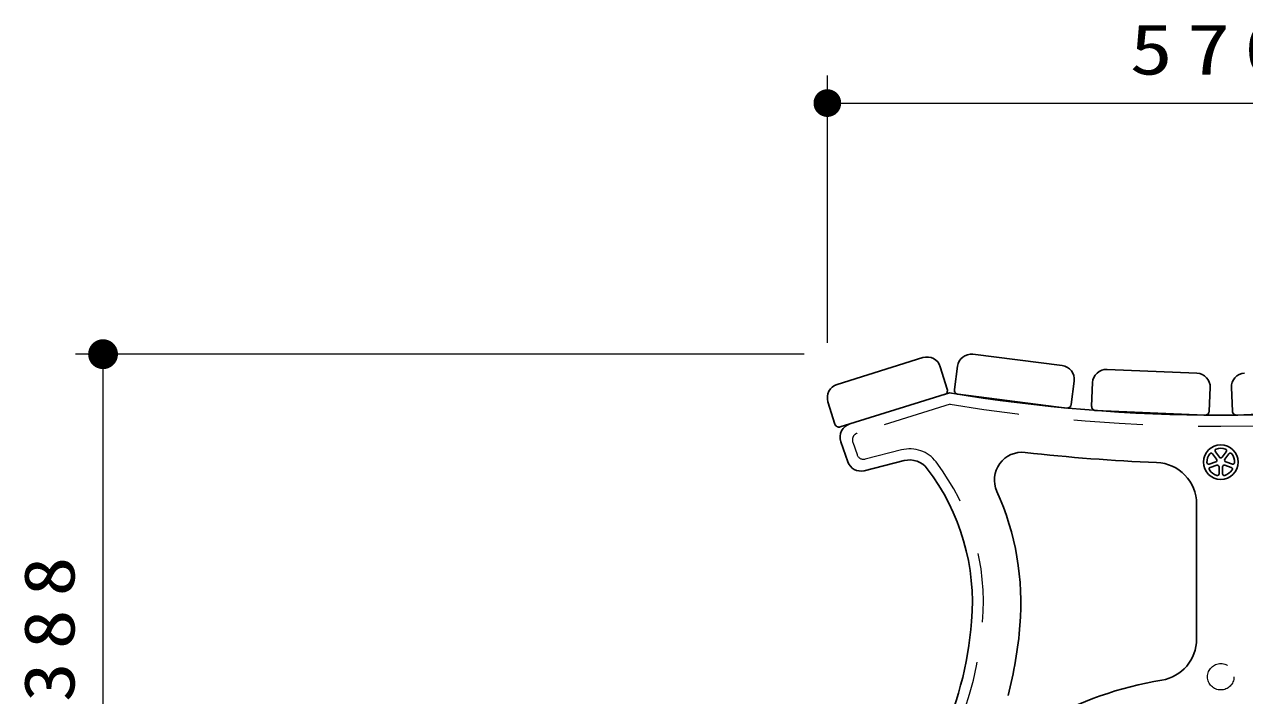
# Model space of a CAD drawing. Units: millimetres on the paper, scale 1:20. Extents: x -365 to 12, y -38 to 257.
# Drawn here: x -139 to -94.92, y 120.92 to 145.16 of the extents above; entities that cross this region are included whole.
import ezdxf

# ---------------------------------------------------------------- set-up
doc = ezdxf.new("R2010")
doc.units = ezdxf.units.MM
doc.linetypes.add('USER1', pattern=[4.5, 2.5, -2])
doc.layers.add('1_20', color=3, linetype='Continuous', lineweight=25)
doc.styles.add('ＭＳ ゴシック', font='')
doc.styles.get('ＭＳ ゴシック').set_extended_font_data('MS Gothic')

# ---------------------------------------------------------------- blocks, each defined once
blk = doc.blocks.new('filled_dot')
at = {"color": 0, "linetype": 'Continuous', "lineweight": -2, "const_width": 1.25}
blk.add_lwpolyline([(-0.625, 0, 1), (0.625, 0, 1)], format="xyb", close=True, dxfattribs=at)

msp = doc.modelspace()

# ---------------------------------------------------------------- linework, layer by layer
at = {"layer": '1_20', "color": 7, "lineweight": 13}
for p, q in [((-109.992, 133.664), (-109.992, 143.317)), ((-109.992, 142.317), (-81.571, 142.317)), ((-110.825, 133.25), (-137.156, 133.25)), ((-136.156, 113.853), (-136.156, 133.25))]:
    msp.add_line(p, q, dxfattribs=at)
at = {"layer": '1_20'}
for p, q in [((-109.641, 132.158), (-106.538, 133.126)), ((-104.732, 133.246), (-101.508, 132.838)), ((-105.912, 132.797), (-105.659, 131.986)), ((-105.291, 132.813), (-105.398, 131.97)), ((-99.889, 132.702), (-96.642, 132.564)), ((-101.075, 132.28), (-101.181, 131.436)), ((-105.581, 131.853), (-109.528, 130.622)), ((-105.268, 131.802), (-101.349, 131.306)), ((-100.41, 132.223), (-100.446, 131.374)), ((-96.164, 132.043), (-96.2, 131.194)), ((-95.398, 132.043), (-95.362, 131.194)), ((-109.969, 131.532), (-109.716, 130.72)), ((-100.303, 131.218), (-96.356, 131.05)), ((-95.206, 131.05), (-91.26, 131.218)), ((-109.504, 130.09), (-109.254, 129.365)), ((-95.933, 129.456), (-96.078, 129.656)), ((-95.832, 129.529), (-95.977, 129.729)), ((-95.73, 129.529), (-95.585, 129.729)), ((-95.629, 129.455), (-95.484, 129.655)), ((-107.214, 129.407), (-108.659, 129.043)), ((-95.964, 129.359), (-96.199, 129.283)), ((-95.925, 129.24), (-96.161, 129.164)), ((-95.844, 129.181), (-95.844, 128.934)), ((-95.719, 129.181), (-95.719, 128.934)), ((-95.637, 129.24), (-95.402, 129.164)), ((-95.598, 129.359), (-95.363, 129.283)), ((-96.656, 127.842), (-96.656, 122.959))]:
    msp.add_line(p, q, dxfattribs=at)
at = {"layer": '1_20', "color": 7, "linetype": 'USER1', "lineweight": 13}
for p, q in [((-105.553, 131.443), (-108.913, 130.395)), ((-109.075, 130.074), (-108.921, 129.626)), ((-107.311, 129.795), (-108.623, 129.465))]:
    msp.add_line(p, q, dxfattribs=at)
at = {"layer": '1_20'}
msp.add_circle((-95.781, 129.353), 0.625, dxfattribs=at)
at = {"layer": '1_20', "color": 7, "linetype": 'USER1', "lineweight": 13}
msp.add_circle((-95.781, 121.603), 0.477, dxfattribs=at)
at = {"layer": '1_20'}
for centre, radius, start, end in [((-106.389, 132.649), 0.5, 17.3255, 107.3254), ((-104.795, 132.75), 0.5, 82.789, 172.789), ((-101.571, 132.342), 0.5, 352.789, 82.789), ((-99.911, 132.202), 0.5, 87.5644, 177.5644), ((-96.663, 132.064), 0.5, 357.5645, 87.5644), ((-94.899, 132.064), 0.5, 92.4355, 182.4355), ((-109.492, 131.681), 0.5, 107.3254, 197.3254), ((-105.802, 131.941), 0.15, 287.3255, 17.3255), ((-95.781, 191.047), 60, 260.59955, 279.40046), ((-105.249, 131.951), 0.15, 172.789, 262.789), ((-101.33, 131.455), 0.15, 262.789, 352.789), ((-100.296, 131.368), 0.15, 177.5644, 267.5645), ((-96.35, 131.2), 0.15, 267.5645, 357.5645), ((-95.212, 131.2), 0.15, 182.4355, 272.4355), ((-109.573, 130.765), 0.15, 197.3254, 287.3255), ((-109.031, 130.253), 0.5, 107.3255, 199.0256), ((-102.959, 128.709), 1, 83.4321, 204.3453), ((-95.781, 191.047), 61.75, 263.43203, 267.84805), ((-95.781, 129.353), 0.5, 142.6017, 181.3983), ((-96.129, 129.619), 0.0625, 36, 142.6029), ((-95.926, 129.766), 0.0625, 109.399, 216.0021), ((-95.781, 129.353), 0.5, 70.6017, 109.3983), ((-95.636, 129.766), 0.0625, 324, 70.6029), ((-95.434, 129.619), 0.0625, 37.399, 144.0021), ((-95.781, 129.353), 0.5, 358.6017, 37.3983), ((-108.781, 129.528), 0.5, 199.0256, 284.1381), ((-107.018, 128.632), 0.8, 37.2078, 104.1381), ((-98.156, 127.842), 1.5, 0, 87.8481), ((-96.218, 129.342), 0.0625, 181.399, 288.0021), ((-96.141, 129.105), 0.0625, 108, 214.6029), ((-95.983, 129.419), 0.0625, 288.0017, 36), ((-95.906, 129.181), 0.0625, 0.0016, 108), ((-95.781, 129.566), 0.0625, 216.0017, 324), ((-95.656, 129.181), 0.0625, 72.0017, 180), ((-95.579, 129.419), 0.0625, 144.0017, 252), ((-95.421, 129.105), 0.0625, 325.399, 72.0021), ((-95.344, 129.342), 0.0625, 252, 358.6029), ((-112.753, 124.278), 8, 355.1631, 37.2078), ((-95.781, 129.353), 0.5, 214.6017, 253.3983), ((-95.906, 128.934), 0.0625, 253.399, 0.0021), ((-95.656, 128.934), 0.0625, 180, 286.6029), ((-95.781, 129.353), 0.5, 286.6017, 325.3983), ((-112.753, 124.278), 9.75, 355.1631, 24.3454), ((-117.245, 124.552), 12.5, 312.8186, 355.6485), ((-117.245, 124.552), 14.25, 345.2467, 355.6485), ((-98.156, 122.959), 1.5, 279.3297, 0), ((-95.781, 108.503), 13.15, 99.3298, 119.349)]:
    msp.add_arc(centre, radius, start, end, dxfattribs=at)
at = {"layer": '1_20', "color": 7, "linetype": 'USER1', "lineweight": 13}
for centre, radius, start, end in [((-95.781, 191.047), 60.4, 260.68982, 279.31016), ((-108.839, 130.156), 0.25, 107.3256, 199.0255), ((-108.684, 129.707), 0.25, 199.0255, 284.138), ((-107.018, 128.632), 1.2, 37.2077, 104.1383), ((-112.753, 124.278), 8.4, 355.1631, 37.2078), ((-117.245, 124.552), 12.9, 318.102, 355.6485)]:
    msp.add_arc(centre, radius, start, end, dxfattribs=at)

# ---------------------------------------------------------------- block references
at = {"layer": '1_20', "color": 7, "lineweight": 13, "xscale": 0.4, "yscale": 0.4}
msp.add_blockref('filled_dot', (-109.992, 142.317), dxfattribs=at)
at = {"layer": '1_20', "color": 7, "lineweight": 13, "xscale": 0.431, "yscale": 0.431, "rotation": 270}
msp.add_blockref('filled_dot', (-136.156, 133.25), dxfattribs=at)

# ---------------------------------------------------------------- texts
at = {"layer": '1_20', "color": 7, "insert": (-95.961, 143.317), "char_height": 1.833, "attachment_point": 8, "style": 'ＭＳ ゴシック'}
msp.add_mtext('\\T1.33;\\W1.25;570', dxfattribs=at)
at = {"layer": '1_20', "color": 7, "insert": (-137.156, 123.552), "char_height": 1.833, "attachment_point": 8, "rotation": 90, "style": 'ＭＳ ゴシック'}
msp.add_mtext('\\T1.33;\\W1.15;388', dxfattribs=at)

doc.saveas('drawing.dxf')
